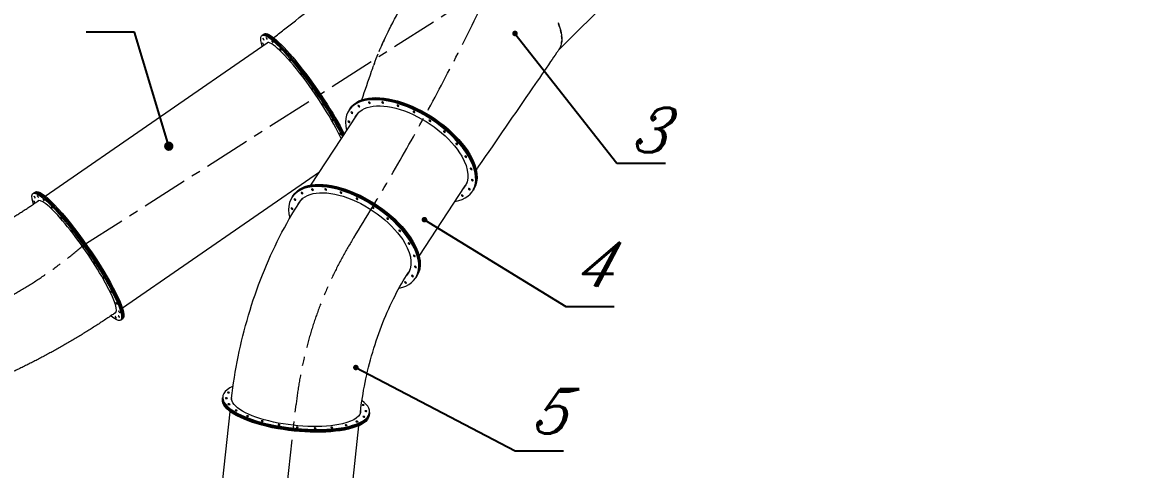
# Model space of a CAD drawing. Header units: inches. Extents: x -350577 to -266477, y -437959 to -377535.
# Drawn here: x -279051 to -271405, y -385254 to -382232 of the extents above; entities that cross this region are included whole.
import ezdxf

# ---------------------------------------------------------------- set-up
doc = ezdxf.new("R2010")
doc.units = ezdxf.units.IN
doc.header["$MEASUREMENT"] = 0
doc.linetypes.add('CENTER', pattern=[2, 1.25, -0.25, 0.25, -0.25])
doc.layers.add('CENTER       (itatec)', color=4, linetype='CENTER', lineweight=9)
doc.layers.add('ORGINAL (itatec)', color=3, linetype='Continuous', lineweight=9)
doc.styles.add('Geniso', font='geniso.shx', dxfattribs={"oblique": 15})
doc.dimstyles.new('scale 1b100', dxfattribs={"dimscale": 100, "dimtxt": 3, "dimasz": 2.5, "dimexe": 1, "dimexo": 1, "dimgap": 1, "dimtad": 1, "dimdec": 0, "dimzin": 0, "dimdsep": 46, "dimtxsty": 'Geniso', "dimcen": 0, "dimclrd": 1, "dimclre": 1, "dimclrt": 7, "dimadec": 0, "dimazin": 0, "dimtfac": 1, "dimtdec": 0, "dimtmove": 0, "dimatfit": 3, "dimfxl": 0.75, "dimtolj": 1, "dimtzin": 0, "dimarcsym": 0})

msp = doc.modelspace()

# ---------------------------------------------------------------- linework, layer by layer
at = {"layer": 'CENTER       (itatec)', "ltscale": 250}
for points in [[(-268687.7, -395986.8), (-268687.7, -395533.5, 0.326311), (-268898, -395245.5), (-274912.4, -392632.9, -0.127259), (-275358.4, -392284.7), (-276896.2, -390410.2), (-277414.4, -389351.4, -0.144403), (-277585.1, -388347.2), (-277201.4, -384816, -0.112522), (-276811.9, -383687.6, 0.028769), (-275878.1, -381973.7), (-274744.3, -380842.6, -0.061126), (-274181.5, -380403.9, -0.201471)], [(-293131.3, -394810.7), (-293131.3, -393930.6, -0.22693), (-292822.1, -393284.3), (-286197.3, -386715.8, -0.121189), (-285574.7, -386386.5), (-279619.5, -384303, 0.093142), (-278642.9, -383740.8), (-275878.1, -381973.7)]]:
    msp.add_lwpolyline(points, format="xyb", dxfattribs=at)
at = {"layer": 'ORGINAL (itatec)', "extrusion": (1.66533e-16, 0.816497, 0.57735)}
for p, q in [((-275426.1, -382416.9), (-274969.2, -381961.1)), ((-277433.2, -382319.6), (-277426.7, -382315.1)), ((-277423.5, -382312.9), (-277417, -382308.4)), ((-278897.9, -383405.4), (-277396.6, -382368.5)), ((-277102.2, -383331.3), (-276791.9, -382857.1)), ((-276841.1, -382820.9), (-276844.8, -382826.6)), ((-276835.4, -382812.2), (-276839.2, -382818)), ((-278375.7, -384161.6), (-277043.4, -383241.4)), ((-276369.2, -383811), (-276058.9, -383336.9)), ((-278980.3, -383388.2), (-278973.8, -383383.7)), ((-278970.5, -383381.4), (-278964, -383376.9)), ((-277225.7, -383408.6), (-277229.5, -383414.3)), ((-277220.1, -383399.9), (-277223.8, -383405.7)), ((-276006, -383367.4), (-276009.8, -383373.1)), ((-276000.4, -383358.8), (-276004.1, -383364.5)), ((-277170.9, -383436.2), (-277170.2, -383435.1)), ((-276437.9, -383915.9), (-276437.2, -383914.8)), ((-276385, -383946.5), (-276388.8, -383952.2)), ((-276390.6, -383955.1), (-276394.4, -383960.8)), ((-278388.6, -384244.7), (-278382.1, -384240.2)), ((-278378.9, -384238), (-278372.4, -384233.5)), ((-277698.7, -384773.4), (-277699.5, -384781)), ((-277697.5, -384762.1), (-277698.3, -384769.7)), ((-277718.1, -385516.4), (-277647.2, -384863.9)), ((-276706.5, -384881.2), (-276707.4, -384888.8)), ((-276705.3, -384869.9), (-276706.1, -384877.5)), ((-276847.2, -385611), (-276776.3, -384958.5))]:
    msp.add_line(p, q, dxfattribs=at)
at = {"layer": 'ORGINAL (itatec)', "extrusion": (7.88776e-17, 3.13925e-16, -1)}
msp.add_ellipse((-275878.1, -381973.7), major_axis=(447.1, -448.1), ratio=0.345066, start_param=-0.662554, end_param=-0.064063, dxfattribs=at)
at = {"layer": 'ORGINAL (itatec)'}
for centre, major_axis, ratio, start_param, end_param in [((-275878.1, -381973.7), (-447.1, 448.1), 0.345066, -2.567109, -2.502816), ((-275878.1, -381973.7), (-447.1, 448.1), 0.345066, -2.680967, -2.61537), ((-275878.1, -381973.7), (447.1, -448.1), 0.345066, 0.347788, 0.416757), ((-277137.4, -382747.9), (-261.7, 378.9), 0.156093, -2.462602, 0.066011), ((-277130.9, -382743.4), (-261.7, 378.9), 0.156093, 0.054993, 0.066887), ((-277127.7, -382741.2), (-261.7, 378.9), 0.156093, 0.082542, 0.082936), ((-275878.1, -381973.7), (447.1, -448.1), 0.345066, 0.063334, 0.084506), ((-275878.1, -381973.7), (447.1, -448.1), 0.345066, 0.123051, 0.193107), ((-275878.1, -381973.7), (447.1, -448.1), 0.345066, 0.233947, 0.304016), ((-276427.3, -383099.9), (-417.5, 273.3), 0.510169, -2.350952, 0.499656), ((-276421.7, -383091.2), (-417.5, 273.3), 0.510169, -2.350952, 0.006757), ((-276773.6, -382791.7), (5.86, -3.83), 0.510169, -1.842372, -1.299221), ((-276702.4, -382768.4), (5.86, -3.83), 0.510169, -1.842372, -1.299221), ((-276612.3, -382767.3), (5.86, -3.83), 0.510169, -1.842372, -1.299221), ((-276509.3, -382788.5), (5.86, -3.83), 0.510169, -1.842372, -1.299221), ((-276820.8, -382835.6), (5.86, -3.83), 0.510169, -1.842372, -1.299221), ((-276423.5, -383094.1), (-367.3, 240.4), 0.510169, 0.015362, 0.067648), ((-276417.9, -383085.5), (-367.3, 240.4), 0.510169, 0.038412, 0.067648), ((-276400.5, -382830.5), (5.86, -3.83), 0.510169, -1.842372, -1.299221), ((-276841, -382897.1), (5.86, -3.83), 0.510169, -1.842372, -1.299221), ((-276293.2, -382890.4), (5.86, -3.83), 0.510169, -1.842372, -1.299221), ((-276194.8, -382964.3), (5.86, -3.83), 0.510169, -1.842372, -1.299221), ((-276112, -383047), (5.86, -3.83), 0.510169, -1.842372, -1.299221), ((-276427.3, -383099.9), (417.5, -273.3), 0.510169, -0.499622, 0.790641), ((-276050.4, -383132.9), (5.86, -3.83), 0.510169, -1.842372, -1.299221), ((-276421.7, -383091.2), (417.5, -273.3), 0.510169, -0.006757, 0.790641), ((-276014.3, -383216.2), (5.86, -3.83), 0.510169, -1.842372, -1.299221), ((-276811.9, -383687.6), (-417.5, 273.3), 0.510169, -2.350952, 0.51413), ((-276806.3, -383678.9), (-417.5, 273.3), 0.510169, -2.350952, 0.006757), ((-276417.9, -383085.5), (367.3, -240.4), 0.510169, -0.067371, -0.038412), ((-276006, -383291.1), (5.86, -3.83), 0.510169, -1.842372, -1.299221), ((-277158.2, -383379.4), (5.86, -3.83), 0.510169, -1.842372, -1.299221), ((-277087.1, -383356.1), (5.86, -3.83), 0.510169, -1.842372, -1.299221), ((-276996.9, -383355), (5.86, -3.83), 0.510169, -1.842372, -1.299221), ((-276893.9, -383376.2), (5.86, -3.83), 0.510169, -1.842372, -1.299221), ((-276073.5, -383396.5), (5.86, -3.83), 0.510169, -1.842372, -1.299221), ((-276423.5, -383094.1), (367.3, -240.4), 0.510169, -0.067371, -0.015362), ((-276026.2, -383352.6), (5.86, -3.83), 0.510169, -1.842372, -1.299221), ((-278684.4, -383816.4), (261.7, -378.9), 0.156093, 0.063853, 3.207301), ((-278677.9, -383811.9), (-261.7, 378.9), 0.156093, 0.054993, 0.066887), ((-278674.7, -383809.7), (-261.7, 378.9), 0.156093, 0.082542, 0.082936), ((-277225.7, -383484.8), (5.86, -3.83), 0.510169, -1.842372, -1.299221), ((-277205.5, -383423.3), (5.86, -3.83), 0.510169, -1.842372, -1.299221), ((-276808.2, -383681.8), (-367.3, 240.4), 0.510169, 0.015362, 0.068549), ((-276802.5, -383673.2), (-367.3, 240.4), 0.510169, 0.038412, 0.067523), ((-276785.1, -383418.2), (5.86, -3.83), 0.510169, -1.842372, -1.299221), ((-276677.8, -383478.1), (5.86, -3.83), 0.510169, -1.842372, -1.299221), ((-276579.4, -383552), (5.86, -3.83), 0.510169, -1.842372, -1.299221), ((-276496.6, -383634.7), (5.86, -3.83), 0.510169, -1.842372, -1.299221), ((-276811.9, -383687.6), (417.5, -273.3), 0.510169, -0.479149, 0.790641), ((-276435.1, -383720.6), (5.86, -3.83), 0.510169, -1.842372, -1.299221), ((-276806.3, -383678.9), (417.5, -273.3), 0.510169, -0.006757, 0.790641), ((-276398.9, -383803.9), (5.86, -3.83), 0.510169, -1.842372, -1.299221), ((-276808.2, -383681.8), (367.3, -240.4), 0.510169, -0.065957, -0.015362), ((-276802.5, -383673.2), (367.3, -240.4), 0.510169, -0.067488, -0.038412), ((-276410.9, -383940.3), (5.86, -3.83), 0.510169, -1.842372, -1.299221), ((-276390.7, -383878.8), (5.86, -3.83), 0.510169, -1.842372, -1.299221), ((-276458.2, -383984.2), (5.86, -3.83), 0.510169, -1.842372, -1.299221), ((-278684.4, -383816.4), (261.7, -378.9), 0.156093, -0.066257, 0.063853), ((-278677.9, -383811.9), (261.7, -378.9), 0.156093, -0.066004, -0.054993), ((-277201.4, -384816), (-496.1, 53.9), 0.32131, -0.504336, 2.405885), ((-277202.6, -384827.3), (-496.1, 53.9), 0.32131, -0.011813, 2.405885), ((-277202.2, -384823.6), (-436.4, 47.4), 0.32131, -0.067703, -0.026857), ((-277203.4, -384834.9), (-436.4, 47.4), 0.32131, -0.07496, -0.067185), ((-277203, -384831.1), (-435.4, 47.3), 0.32131, -0.040384, -0.032606), ((-277201.4, -384816), (496.1, -53.9), 0.32131, -0.735707, 0.493174), ((-277202.2, -384823.6), (436.4, -47.4), 0.32131, 0.026857, 0.067238), ((-277202.6, -384827.3), (496.1, -53.9), 0.32131, -0.735707, 0.011813), ((-277203, -384831.1), (435.4, -47.3), 0.32131, 0.032606, 0.040384), ((-277203.4, -384834.9), (436.4, -47.4), 0.32131, 0.067185, 0.07496)]:
    msp.add_ellipse(centre, major_axis=major_axis, ratio=ratio, start_param=start_param, end_param=end_param, dxfattribs=at)
at = {"layer": 'ORGINAL (itatec)', "extrusion": (7.27513e-16, 7.04883e-16, -1)}
msp.add_ellipse((-277137.4, -382747.9), major_axis=(-295.8, 428.3), ratio=0.156093, start_param=-0.489008, end_param=2.314521, dxfattribs=at)
at = {"layer": 'ORGINAL (itatec)', "extrusion": (4.07786e-16, 4.8405e-16, -1)}
for centre in [(-277422.5, -382343.8), (-277401, -382339.5), (-277424.6, -382375.7), (-277306.8, -382412.8), (-277091.9, -382678), (-277019.6, -382785), (-276955.4, -382889.4), (-278969.5, -383412.4), (-278948, -383408), (-278971.6, -383444.2), (-278853.8, -383481.3), (-278638.9, -383746.6), (-278566.7, -383853.5), (-278502.5, -383957.9), (-278420.9, -384224.8), (-278397.3, -384188.6)]:
    msp.add_ellipse(centre, major_axis=(-3.98, 5.76), ratio=0.156093, start_param=-3.205445, end_param=3.07774, dxfattribs=at)
at = {"layer": 'ORGINAL (itatec)', "extrusion": (-1.54446e-16, 2.82553e-17, -1)}
msp.add_ellipse((-277130.9, -382743.4), major_axis=(-295.8, 428.3), ratio=0.156093, start_param=0, end_param=2.305637, dxfattribs=at)
at = {"layer": 'ORGINAL (itatec)', "extrusion": (-3.48399e-17, 2.45797e-16, -1)}
for centre, end_param in [((-277127.7, -382741.2), 2.301225), ((-278674.7, -383809.7), 3.07774)]:
    msp.add_ellipse(centre, major_axis=(-295.8, 428.3), ratio=0.156093, start_param=-0.024317, end_param=end_param, dxfattribs=at)
at = {"layer": 'ORGINAL (itatec)', "extrusion": (1.00156e-15, 8.94169e-16, -1)}
for centre, end_param in [((-277121.2, -382736.7), 2.292461), ((-278677.9, -383811.9), 3.07774)]:
    msp.add_ellipse(centre, major_axis=(-295.8, 428.3), ratio=0.156093, start_param=0, end_param=end_param, dxfattribs=at)
at = {"layer": 'ORGINAL (itatec)', "extrusion": (1.18057e-15, 1.02463e-15, -1)}
msp.add_ellipse((-277134.2, -382745.7), major_axis=(-262.5, 377.1), ratio=0.154477, start_param=0.000558, end_param=0.052889, dxfattribs=at)
at = {"layer": 'ORGINAL (itatec)', "extrusion": (-2.63217e-16, 8.80583e-17, -1)}
for centre in [(-277361.5, -382363), (-277240.5, -382485.4), (-278908.6, -383431.6), (-278787.5, -383553.9), (-278414.8, -384131.4)]:
    msp.add_ellipse(centre, major_axis=(-3.98, 5.76), ratio=0.156093, start_param=-3.205445, end_param=3.07774, dxfattribs=at)
at = {"layer": 'ORGINAL (itatec)', "extrusion": (4.99136e-16, 5.47145e-16, -1)}
msp.add_ellipse((-277230.8, -382478.6), major_axis=(-3.98, 5.76), ratio=0.156093, start_param=-0.002131, end_param=2.023123, dxfattribs=at)
at = {"layer": 'ORGINAL (itatec)', "extrusion": (-6.63876e-17, 2.91472e-16, -1)}
for centre in [(-277167.2, -382575.8), (-276903.6, -382984.2), (-278714.2, -383644.4), (-278450.7, -384052.7), (-278399.4, -384220.5)]:
    msp.add_ellipse(centre, major_axis=(-3.98, 5.76), ratio=0.156093, start_param=-3.205445, end_param=3.07774, dxfattribs=at)
at = {"layer": 'ORGINAL (itatec)', "extrusion": (6.95965e-16, 7.50559e-16, -1)}
for centre in [(-277157.5, -382569.1), (-278704.5, -383637.6)]:
    msp.add_ellipse(centre, major_axis=(-3.98, 5.76), ratio=0.156093, start_param=-0.179789, end_param=2.701251, dxfattribs=at)
at = {"layer": 'ORGINAL (itatec)', "extrusion": (4.21913e-16, 5.61273e-16, -1)}
for centre, major_axis, start_param, end_param in [((-277082.1, -382671.3), (-3.98, 5.76), -0.104976, 3.07774), ((-277009.9, -382778.2), (3.98, -5.76), -0.063853, 0.172404), ((-278629.2, -383739.8), (-3.98, 5.76), -0.104976, 3.07774)]:
    msp.add_ellipse(centre, major_axis=major_axis, ratio=0.156093, start_param=start_param, end_param=end_param, dxfattribs=at)
at = {"layer": 'ORGINAL (itatec)', "extrusion": (1.79409e-16, 3.26312e-16, -1)}
for centre, end_param in [((-277082.1, -382671.3), -0.016526), ((-278629.2, -383739.8), -0.016526), ((-278492.7, -383951.2), 0.125536)]:
    msp.add_ellipse(centre, major_axis=(3.98, -5.76), ratio=0.156093, start_param=-0.063853, end_param=end_param, dxfattribs=at)
at = {"layer": 'ORGINAL (itatec)', "extrusion": (1.64647e-16, 5.55674e-16, -1)}
for centre, major_axis, start_param, end_param in [((-276423.5, -383094.1), (-417.5, 273.3), 0, 2.350952), ((-276808.2, -383681.8), (-417.5, 273.3), 0, 2.350952), ((-276806.3, -383678.9), (-367.3, 240.4), -0.068023, -0.023043)]:
    msp.add_ellipse(centre, major_axis=major_axis, ratio=0.510169, start_param=start_param, end_param=end_param, dxfattribs=at)
at = {"layer": 'ORGINAL (itatec)', "extrusion": (1.19898e-16, 3.85932e-16, -1)}
for centre, major_axis, start_param in [((-276417.9, -383085.5), (-417.5, 273.3), 0), ((-276811.9, -383687.6), (-367.3, 240.4), -0.070162)]:
    msp.add_ellipse(centre, major_axis=major_axis, ratio=0.510169, start_param=start_param, end_param=2.350952, dxfattribs=at)
at = {"layer": 'ORGINAL (itatec)', "extrusion": (8.01443e-16, 8.90877e-16, -1)}
for centre in [(-277009.9, -382778.2), (-278556.9, -383846.8)]:
    msp.add_ellipse(centre, major_axis=(-3.98, 5.76), ratio=0.156093, start_param=0.204357, end_param=3.07774, dxfattribs=at)
at = {"layer": 'ORGINAL (itatec)', "extrusion": (1.95046e-16, 6.02122e-16, -1)}
for centre, major_axis, start_param, end_param in [((-276427.3, -383099.9), (-367.3, 240.4), -0.067648, 2.350952), ((-276804.4, -383676.1), (366.5, -239.9), -0.006323, 0.023096)]:
    msp.add_ellipse(centre, major_axis=major_axis, ratio=0.510169, start_param=start_param, end_param=end_param, dxfattribs=at)
at = {"layer": 'ORGINAL (itatec)', "extrusion": (3.80837e-16, 4.80526e-16, -1)}
for centre in [(-276777.3, -382797.5), (-277162, -383385.2)]:
    msp.add_ellipse(centre, major_axis=(-5.86, 3.83), ratio=0.510169, start_param=-3.932233505544199, end_param=2.350951801635388, dxfattribs=at)
at = {"layer": 'ORGINAL (itatec)', "extrusion": (7.34501e-17, 4.16331e-16, -1)}
for centre, major_axis, start_param, end_param in [((-276706.2, -382774.2), (-5.86, 3.83), -3.932233505544232, 2.350951801635354), ((-276297, -382896.2), (-5.86, 3.83), -3.932233505544329, 2.350951801635257), ((-276054.2, -383138.6), (-5.86, 3.83), -3.932233505544312, 2.350951801635274), ((-276421.7, -383091.2), (367.3, -240.4), 0.023043, 0.067371), ((-277090.8, -383361.9), (-5.86, 3.83), -3.932233505544346, 2.35095180163524), ((-276681.6, -383483.9), (-5.86, 3.83), -3.932233505544346, 2.35095180163524), ((-276438.8, -383726.3), (-5.86, 3.83), -3.932233505544346, 2.35095180163524)]:
    msp.add_ellipse(centre, major_axis=major_axis, ratio=0.510169, start_param=start_param, end_param=end_param, dxfattribs=at)
at = {"layer": 'ORGINAL (itatec)', "extrusion": (1.82394e-16, 2.78686e-16, -1)}
for centre, start_param, end_param in [((-276616.1, -382773.1), -3.932233505544329, 2.350951801635257), ((-276513.1, -382794.2), -3.932233505544233, 2.350951801635353), ((-276824.6, -382841.4), -3.932233505544312, 2.350951801635274), ((-276404.2, -382836.2), -3.932233505544199, 2.350951801635387), ((-276844.8, -382902.9), -3.932233505544295, 2.350951801635291), ((-276198.6, -382970), -3.932233505544312, 2.350951801635274), ((-276115.8, -383052.7), -3.932233505544182, 2.350951801635404), ((-276018.1, -383221.9), -3.932233505544329, 2.350951801635257), ((-276009.8, -383296.9), -3.932233505544329, 2.350951801635257), ((-277000.7, -383360.8), -3.932233505544216, 2.35095180163537), ((-276897.7, -383381.9), -3.932233505544346, 2.35095180163524), ((-276077.3, -383402.3), -3.932233505544295, 2.350951801635291), ((-276030, -383358.4), -3.932233505544329, 2.350951801635257), ((-277229.4, -383490.6), -3.932233505544346, 2.35095180163524), ((-277209.2, -383429.1), -3.932233505544346, 2.35095180163524), ((-276788.9, -383423.9), -3.932233505544216, 2.35095180163537), ((-276583.2, -383557.7), -3.932233505544346, 2.35095180163524), ((-276500.4, -383640.4), -3.932233505544312, 2.350951801635274), ((-276402.7, -383809.6), -3.932233505544346, 2.35095180163524), ((-276414.6, -383946.1), -3.932233505544346, 2.35095180163524), ((-276394.4, -383884.6), -3.932233505544329, 2.350951801635257), ((-276461.9, -383990), -3.932233505544346, 2.35095180163524)]:
    msp.add_ellipse(centre, major_axis=(-5.86, 3.83), ratio=0.510169, start_param=start_param, end_param=end_param, dxfattribs=at)
at = {"layer": 'ORGINAL (itatec)', "extrusion": (5.30684e-16, 5.0147e-16, -1)}
for centre in [(-276945.7, -382882.7), (-278492.7, -383951.2)]:
    msp.add_ellipse(centre, major_axis=(3.98, -5.76), ratio=0.156093, start_param=-2.390979, end_param=-0.063853, dxfattribs=at)
at = {"layer": 'ORGINAL (itatec)', "extrusion": (1.35946e-16, 3.09085e-16, -1)}
for centre, major_axis, start_param, end_param in [((-276421.7, -383091.2), (-367.3, 240.4), -0.067648, -0.023043), ((-276810.1, -383684.7), (-366.5, 239.9), 0, 0.141232), ((-276802.5, -383673.2), (417.5, -273.3), -0.790641, 0)]:
    msp.add_ellipse(centre, major_axis=major_axis, ratio=0.510169, start_param=start_param, end_param=end_param, dxfattribs=at)
at = {"layer": 'ORGINAL (itatec)', "extrusion": (1.66345e-16, 3.55533e-16, -1)}
msp.add_ellipse((-276425.4, -383097), major_axis=(-366.5, 239.9), ratio=0.510169, start_param=0, end_param=0.141756, dxfattribs=at)
at = {"layer": 'ORGINAL (itatec)', "extrusion": (-6.41947e-17, 3.07387e-16, -1)}
msp.add_ellipse((-276419.8, -383088.4), major_axis=(-366.5, 239.9), ratio=0.510169, start_param=-0.023295, end_param=0.006323, dxfattribs=at)
at = {"layer": 'ORGINAL (itatec)', "extrusion": (2.5334e-16, 5.12305e-16, -1)}
msp.add_ellipse((-276945.7, -382882.7), major_axis=(3.98, -5.76), ratio=0.156093, start_param=-0.063853, end_param=0.125536, dxfattribs=at)
at = {"layer": 'ORGINAL (itatec)', "extrusion": (5.44811e-16, 5.78693e-16, -1)}
msp.add_ellipse((-276893.9, -382977.5), major_axis=(3.98, -5.76), ratio=0.156093, start_param=-1.498795, end_param=-0.264676, dxfattribs=at)
at = {"layer": 'ORGINAL (itatec)', "extrusion": (1.21596e-16, 1.85791e-16, -1)}
for centre, end_param in [((-276427.3, -383099.9), 0.067371), ((-276811.9, -383687.6), 0.063672)]:
    msp.add_ellipse(centre, major_axis=(367.3, -240.4), ratio=0.510169, start_param=-0.790641, end_param=end_param, dxfattribs=at)
at = {"layer": 'ORGINAL (itatec)', "extrusion": (1.05547e-16, 2.62637e-16, -1)}
for centre in [(-276423.5, -383094.1), (-276808.2, -383681.8)]:
    msp.add_ellipse(centre, major_axis=(417.5, -273.3), ratio=0.510169, start_param=-0.790641, end_param=0, dxfattribs=at)
at = {"layer": 'ORGINAL (itatec)', "extrusion": (5.90997e-17, 2.93036e-16, -1)}
msp.add_ellipse((-276417.9, -383085.5), major_axis=(417.5, -273.3), ratio=0.510169, start_param=-0.790641, end_param=0, dxfattribs=at)
at = {"layer": 'ORGINAL (itatec)', "extrusion": (1.50297e-16, 4.3238e-16, -1)}
msp.add_ellipse((-276802.5, -383673.2), major_axis=(-417.5, 273.3), ratio=0.510169, start_param=0, end_param=2.350952, dxfattribs=at)
at = {"layer": 'ORGINAL (itatec)', "extrusion": (8.94987e-17, 3.39484e-16, -1)}
msp.add_ellipse((-276425.4, -383097), major_axis=(366.5, -239.9), ratio=0.510169, start_param=-0.140537, end_param=0, dxfattribs=at)
at = {"layer": 'ORGINAL (itatec)', "extrusion": (-3.20973e-17, 1.53693e-16, -1)}
msp.add_ellipse((-276419.8, -383088.4), major_axis=(366.5, -239.9), ratio=0.510169, start_param=-0.006323, end_param=0.022889, dxfattribs=at)
at = {"layer": 'ORGINAL (itatec)', "extrusion": (-2.14249e-16, -8.05153e-17, -1)}
msp.add_ellipse((-278684.4, -383816.4), major_axis=(-295.8, 428.3), ratio=0.156093, start_param=-0.488098, end_param=3.07774, dxfattribs=at)
at = {"layer": 'ORGINAL (itatec)', "extrusion": (2.7076e-16, 3.89407e-16, -1)}
msp.add_ellipse((-278668.2, -383805.2), major_axis=(-295.8, 428.3), ratio=0.156093, start_param=0, end_param=3.07774, dxfattribs=at)
at = {"layer": 'ORGINAL (itatec)', "extrusion": (9.83368e-18, 2.77381e-16, -1)}
msp.add_ellipse((-278681.2, -383814.2), major_axis=(-262.5, 377.1), ratio=0.154477, start_param=0.000621, end_param=0.052889, dxfattribs=at)
at = {"layer": 'ORGINAL (itatec)', "extrusion": (1.2652e-17, 3.23435e-16, -1)}
for centre, major_axis, start_param, end_param in [((-276804.4, -383676.1), (-366.5, 239.9), -0.023096, 0.006323), ((-276810.1, -383684.7), (366.5, -239.9), -0.141233, 0)]:
    msp.add_ellipse(centre, major_axis=major_axis, ratio=0.510169, start_param=start_param, end_param=end_param, dxfattribs=at)
at = {"layer": 'ORGINAL (itatec)', "extrusion": (1.33734e-16, 2.94764e-16, -1)}
msp.add_ellipse((-278777.8, -383547.1), major_axis=(-3.98, 5.76), ratio=0.156093, start_param=-0.002131, end_param=2.023123, dxfattribs=at)
at = {"layer": 'ORGINAL (itatec)', "extrusion": (1.02982e-15, 1.04862e-15, -1)}
msp.add_ellipse((-278556.9, -383846.8), major_axis=(3.98, -5.76), ratio=0.156093, start_param=-0.063853, end_param=0.172404, dxfattribs=at)
at = {"layer": 'ORGINAL (itatec)', "extrusion": (1.37645e-16, 1.08944e-16, -1)}
msp.add_ellipse((-276806.3, -383678.9), major_axis=(367.3, -240.4), ratio=0.510169, start_param=0.023043, end_param=0.066727, dxfattribs=at)
at = {"layer": 'ORGINAL (itatec)', "extrusion": (9.55889e-16, 8.62622e-16, -1)}
msp.add_ellipse((-278440.9, -384046), major_axis=(3.98, -5.76), ratio=0.156093, start_param=-1.498795, end_param=-0.264676, dxfattribs=at)
at = {"layer": 'ORGINAL (itatec)', "extrusion": (2.8818e-16, 2.66509e-16, -1)}
msp.add_ellipse((-278684.4, -383816.4), major_axis=(295.8, -428.3), ratio=0.156093, start_param=-0.063853, end_param=0.48975, dxfattribs=at)
at = {"layer": 'ORGINAL (itatec)', "extrusion": (1.05478e-16, 1.40318e-16, -1)}
for centre in [(-278677.9, -383811.9), (-278668.2, -383805.2)]:
    msp.add_ellipse(centre, major_axis=(295.8, -428.3), ratio=0.156093, start_param=-0.063853, end_param=0, dxfattribs=at)
at = {"layer": 'ORGINAL (itatec)', "extrusion": (5.13264e-16, 6.24368e-16, -1)}
msp.add_ellipse((-278674.7, -383809.7), major_axis=(295.8, -428.3), ratio=0.156093, start_param=-0.063853, end_param=0.024317, dxfattribs=at)
at = {"layer": 'ORGINAL (itatec)', "extrusion": (-3.28835e-18, -2.22994e-16, -1)}
msp.add_ellipse((-277203.4, -384834.9), major_axis=(-496.1, 53.9), ratio=0.32131, start_param=-2.405885, end_param=0, dxfattribs=at)
at = {"layer": 'ORGINAL (itatec)', "extrusion": (-1.17852e-16, -3.78061e-16, -1)}
msp.add_ellipse((-277202.2, -384823.6), major_axis=(-496.1, 53.9), ratio=0.32131, start_param=-2.405885, end_param=0, dxfattribs=at)
at = {"layer": 'ORGINAL (itatec)', "extrusion": (-1.34356e-16, -2.08754e-16, -1)}
for centre in [(-277672.9, -384772.4), (-277658.6, -384734.1), (-276747.8, -384818.4), (-276729.9, -384859.7), (-277529.8, -384893.9), (-277431.1, -384927.4), (-276789.6, -384930.7), (-276744.2, -384898), (-277316.7, -384953.3), (-277072.6, -384975.9), (-276959.6, -384971)]:
    msp.add_ellipse(centre, major_axis=(6.96, -0.76), ratio=0.32131, start_param=-5.547478, end_param=0.735707, dxfattribs=at)
at = {"layer": 'ORGINAL (itatec)', "extrusion": (-9.47712e-17, -1.01379e-16, -1)}
msp.add_ellipse((-277201.4, -384816), major_axis=(-436.4, 47.4), ratio=0.32131, start_param=-2.405885, end_param=0.068556, dxfattribs=at)
at = {"layer": 'ORGINAL (itatec)', "extrusion": (-1.26555e-16, -2.65439e-16, -1)}
msp.add_ellipse((-277202.6, -384827.3), major_axis=(-436.4, 47.4), ratio=0.32131, start_param=0.040292, end_param=0.067532, dxfattribs=at)
at = {"layer": 'ORGINAL (itatec)', "extrusion": (7.76863e-17, -1.20116e-16, -1)}
msp.add_ellipse((-277201.8, -384819.8), major_axis=(-435.4, 47.3), ratio=0.32131, start_param=-0.071526, end_param=0, dxfattribs=at)
at = {"layer": 'ORGINAL (itatec)', "extrusion": (-1.61047e-16, -2.61692e-16, -1)}
msp.add_ellipse((-277655, -384813.7), major_axis=(6.96, -0.76), ratio=0.32131, start_param=-5.547478, end_param=0.735707, dxfattribs=at)
at = {"layer": 'ORGINAL (itatec)', "extrusion": (-6.50514e-17, -6.62986e-16, -1)}
for centre in [(-277606.2, -384855.2), (-277194.4, -384969.8), (-276863.1, -384955.6)]:
    msp.add_ellipse(centre, major_axis=(6.96, -0.76), ratio=0.32131, start_param=-5.547478, end_param=0.735707, dxfattribs=at)
at = {"layer": 'ORGINAL (itatec)', "extrusion": (-1.27458e-16, -2.09503e-16, -1)}
msp.add_ellipse((-277201.4, -384816), major_axis=(436.4, -47.4), ratio=0.32131, start_param=-0.066061, end_param=0.735707, dxfattribs=at)
at = {"layer": 'ORGINAL (itatec)', "extrusion": (-3.08815e-17, -2.19996e-16, -1)}
msp.add_ellipse((-277202.6, -384827.3), major_axis=(436.4, -47.4), ratio=0.32131, start_param=-0.067478, end_param=-0.040292, dxfattribs=at)
at = {"layer": 'ORGINAL (itatec)', "extrusion": (-9.71571e-17, -3.80309e-16, -1)}
msp.add_ellipse((-277203.4, -384834.9), major_axis=(496.1, -53.9), ratio=0.32131, start_param=0, end_param=0.735707, dxfattribs=at)
at = {"layer": 'ORGINAL (itatec)', "extrusion": (4.19083e-18, 1.67058e-16, -1)}
msp.add_ellipse((-277202.2, -384823.6), major_axis=(496.1, -53.9), ratio=0.32131, start_param=0, end_param=0.735707, dxfattribs=at)
at = {"layer": 'ORGINAL (itatec)', "extrusion": (-5.0674e-17, -2.73684e-16, -1)}
msp.add_ellipse((-277201.8, -384819.8), major_axis=(435.4, -47.3), ratio=0.32131, start_param=0, end_param=0.071526, dxfattribs=at)
at = {"layer": 'ORGINAL (itatec)'}
for points, knots in [([(-277353.1, -382335.1), (-277330.6, -382317.4), (-277308.1, -382299.7), (-277215.2, -382226.4), (-277144.8, -382170.9), (-276863, -381948.8), (-276651.6, -381782.2), (-276399.7, -381583.7), (-276359.1, -381551.7), (-276318.5, -381519.7)], [43.848276, 43.848276, 43.848276, 43.848276, 130, 130, 400, 400, 1210.000001, 1210.000001, 1365.465632, 1365.465632, 1365.465632, 1365.465632]), ([(-276623.8, -382387.5), (-276608.3, -382352.7), (-276591.2, -382316.7), (-276572.4, -382279.7), (-276556.9, -382249.1), (-276540.3, -382217.8), (-276522.7, -382185.9), (-276520.5, -382181.9), (-276518.3, -382177.9), (-276516.1, -382173.9)], [107.465203, 107.465203, 107.465203, 107.465203, 112.89526, 112.89526, 112.89526, 117.384732, 117.384732, 117.384732, 117.94468, 117.94468, 117.94468, 117.94468]), ([(-276598.7, -382333), (-276603.5, -382343), (-276608.2, -382353), (-276612.8, -382363.1), (-276618, -382374.5), (-276623.2, -382385.9), (-276628.2, -382397.3), (-276629.8, -382401), (-276631.4, -382404.7), (-276633, -382408.5), (-276634.3, -382411.3), (-276635.5, -382414.2), (-276636.7, -382417.1), (-276638.6, -382421.6), (-276640.5, -382426.1), (-276642.4, -382430.6)], [64.16033, 64.16033, 64.16033, 64.16033, 66.365908, 66.365908, 66.365908, 68.874717, 68.874717, 68.874717, 69.694701, 69.694701, 69.694701, 70.32395, 70.32395, 70.32395, 71.308026, 71.308026, 71.308026, 71.308026]), ([(-275422, -382411.1), (-275423.6, -382413.2), (-275425.1, -382415.4), (-275431.1, -382424.2), (-275435.6, -382430.7), (-275453.6, -382456.9), (-275467.2, -382476.6), (-275521.3, -382555.3), (-275561.9, -382614.3), (-275724.3, -382850.3), (-275846.1, -383027.3), (-275973.2, -383211.9), (-275978.4, -383219.5), (-275983.7, -383227.2)], [0, 0, 0, 0, 10, 10, 40, 40, 130, 130, 400, 400, 1210.000002, 1210.000002, 1244.963426, 1244.963426, 1244.963426, 1244.963426]), ([(-276674, -382512.9), (-276673.5, -382511.2), (-276672.9, -382509.5), (-276672.3, -382507.8), (-276664.8, -382486.7), (-276656.4, -382464.9), (-276647.4, -382442.6)], [100.632938, 100.632938, 100.632938, 100.632938, 100.923333, 100.923333, 100.923333, 104.541569, 104.541569, 104.541569, 104.541569]), ([(-276757.3, -382753.9), (-276735.1, -382689.7), (-276712.9, -382625.5), (-276685.9, -382547.3), (-276681.1, -382533.2), (-276676.2, -382519.1)], [153.944951, 153.944951, 153.944951, 153.944951, 400.000006, 400.000006, 454.017457, 454.017457, 454.017457, 454.017457]), ([(-279771.3, -383869.2), (-279769, -383868.4), (-279766.6, -383867.6), (-279757.7, -383864.6), (-279751.2, -383862.3), (-279737.9, -383857.6), (-279731.1, -383855.2), (-279717.5, -383850.2), (-279710.6, -383847.6), (-279696.7, -383842.4), (-279689.6, -383839.7), (-279675.3, -383834.2), (-279668.1, -383831.3), (-279653.6, -383825.5), (-279646.2, -383822.6), (-279631.4, -383816.5), (-279623.9, -383813.4), (-279608.8, -383807.1), (-279601.2, -383803.9), (-279585.9, -383797.3), (-279578.2, -383793.9), (-279562.6, -383787.1), (-279554.8, -383783.6), (-279539, -383776.5), (-279531.1, -383772.9), (-279515.1, -383765.6), (-279507.1, -383761.8), (-279491, -383754.3), (-279482.9, -383750.4), (-279466.6, -383742.6), (-279458.4, -383738.6), (-279442, -383730.6), (-279433.7, -383726.5), (-279417.1, -383718.2), (-279408.8, -383714), (-279392.1, -383705.5), (-279383.8, -383701.3), (-279367, -383692.6), (-279358.6, -383688.2), (-279341.7, -383679.2), (-279333.3, -383674.7), (-279316.4, -383665.6), (-279307.9, -383661), (-279290.9, -383651.8), (-279282.4, -383647.1), (-279265.4, -383637.6), (-279256.9, -383632.8), (-279239.9, -383623.2), (-279231.4, -383618.3), (-279214.4, -383608.5), (-279205.9, -383603.5), (-279188.9, -383593.6), (-279180.4, -383588.6), (-279163.4, -383578.4), (-279154.9, -383573.3), (-279138, -383563.1), (-279129.5, -383557.9), (-279112.6, -383547.5), (-279104.2, -383542.3), (-279087.4, -383531.8), (-279079, -383526.5), (-279062.3, -383515.9), (-279054, -383510.5), (-279037.4, -383499.8), (-279029.1, -383494.4), (-279012.6, -383483.6), (-279004.4, -383478.1), (-278988, -383467.2), (-278979.9, -383461.7), (-278963.6, -383450.7), (-278955.6, -383445.2), (-278946.2, -383438.8), (-278945, -383437.9), (-278943.7, -383437)], [0, 0, 0, 0, 10.000139, 10.000139, 37.576312, 37.576312, 65.275837, 65.275837, 93.150231, 93.150231, 121.188938, 121.188938, 149.381977, 149.381977, 177.719739, 177.719739, 206.192992, 206.192992, 234.792882, 234.792882, 263.510926, 263.510926, 292.339005, 292.339005, 321.269348, 321.269348, 350.294524, 350.294524, 379.407419, 379.407419, 408.601224, 408.601224, 437.869414, 437.869414, 467.205729, 467.205729, 496.604154, 496.604154, 526.058904, 526.058904, 555.564398, 555.564398, 585.115245, 585.115245, 614.706223, 614.706223, 644.332259, 644.332259, 673.988411, 673.988411, 703.669852, 703.669852, 733.371847, 733.371847, 763.089739, 763.089739, 792.818932, 792.818932, 822.554868, 822.554868, 852.293016, 852.293016, 882.028849, 882.028849, 911.757831, 911.757831, 941.475396, 941.475396, 971.176932, 971.176932, 1000.857764, 1000.857764, 1005.635745, 1005.635745, 1005.635745, 1005.635745]), ([(-277637.2, -384772.5), (-277627.1, -384679.5), (-277612.4, -384585.5), (-277574.1, -384397.8), (-277550.7, -384304), (-277495.8, -384118.9), (-277464.3, -384027.7), (-277394.1, -383850.3), (-277355.3, -383764), (-277271, -383598.7), (-277225.4, -383519.5), (-277176.5, -383444.8)], [5.0109805, 5.0109805, 5.0109805, 5.0109805, 5.2058391, 5.2058391, 5.4006978, 5.4006978, 5.5955565, 5.5955565, 5.7904151, 5.7904151, 5.9852738, 5.9852738, 5.9852738, 5.9852738]), ([(-276766.4, -384867.1), (-276759.3, -384802.3), (-276748.8, -384734.8), (-276720.9, -384598), (-276703.7, -384528.9), (-276663.2, -384392.6), (-276640.1, -384325.6), (-276589.3, -384197.3), (-276561.6, -384136), (-276503.8, -384022.6), (-276473.6, -383970.5), (-276443.6, -383924.6)], [5.0109805, 5.0109805, 5.0109805, 5.0109805, 5.2058391, 5.2058391, 5.4006978, 5.4006978, 5.5955565, 5.5955565, 5.7904151, 5.7904151, 5.9852738, 5.9852738, 5.9852738, 5.9852738]), ([(-278419.4, -384191.8), (-278421.9, -384193.5), (-278424.4, -384195.3), (-278435, -384202.6), (-278443.2, -384208.2), (-278461.3, -384220.5), (-278471.3, -384227.2), (-278491.2, -384240.5), (-278501.2, -384247.1), (-278521.2, -384260.3), (-278531.3, -384266.9), (-278551.4, -384280), (-278561.6, -384286.5), (-278581.8, -384299.4), (-278592, -384305.8), (-278612.3, -384318.6), (-278622.5, -384324.9), (-278643, -384337.6), (-278653.2, -384343.9), (-278673.8, -384356.3), (-278684.1, -384362.6), (-278704.7, -384374.9), (-278715, -384381), (-278735.7, -384393.2), (-278746, -384399.2), (-278766.8, -384411.2), (-278777.1, -384417.2), (-278797.9, -384429), (-278808.3, -384434.9), (-278829.2, -384446.5), (-278839.6, -384452.3), (-278860.5, -384463.8), (-278870.9, -384469.5), (-278891.8, -384480.8), (-278902.3, -384486.4), (-278923.2, -384497.5), (-278933.7, -384503), (-278954.6, -384513.9), (-278965.1, -384519.3), (-278986.1, -384530.1), (-278996.6, -384535.4), (-279017.5, -384545.9), (-279028, -384551.1), (-279049, -384561.4), (-279059.5, -384566.5), (-279080.4, -384576.6), (-279090.9, -384581.6), (-279111.9, -384591.5), (-279122.3, -384596.4), (-279143.3, -384606.1), (-279153.7, -384610.9), (-279174.7, -384620.3), (-279185.1, -384625), (-279206, -384634.2), (-279216.5, -384638.8), (-279237.3, -384647.7), (-279247.8, -384652.2), (-279268.6, -384660.9), (-279279, -384665.3), (-279299.8, -384673.8), (-279310.2, -384678), (-279331, -384686.3), (-279341.4, -384690.3), (-279362.1, -384698.4), (-279372.5, -384702.3), (-279393.2, -384710.1), (-279403.5, -384713.9), (-279424.2, -384721.4), (-279434.5, -384725.1), (-279454.5, -384732.1), (-279464.1, -384735.5), (-279473.7, -384738.7)], [0.842106, 0.842106, 0.842106, 0.842106, 10.000047, 10.000047, 40.001312, 40.001312, 76.14955, 76.14955, 112.272286, 112.272286, 148.372412, 148.372412, 184.454863, 184.454863, 220.524473, 220.524473, 256.586002, 256.586002, 292.644163, 292.644163, 328.703647, 328.703647, 364.769154, 364.769154, 400.845412, 400.845412, 436.937209, 436.937209, 473.049418, 473.049418, 509.187024, 509.187024, 545.355157, 545.355157, 581.559115, 581.559115, 617.804407, 617.804407, 654.096778, 654.096778, 690.442252, 690.442252, 726.84717, 726.84717, 763.318237, 763.318237, 799.862564, 799.862564, 836.487727, 836.487727, 873.201819, 873.201819, 910.013517, 910.013517, 946.932148, 946.932148, 983.967765, 983.967765, 1021.13123, 1021.13123, 1058.434301, 1058.434301, 1095.889728, 1095.889728, 1133.511351, 1133.511351, 1171.314201, 1171.314201, 1209.314599, 1209.314599, 1244.953162, 1244.953162, 1244.953162, 1244.953162])]:
    msp.add_open_spline(points, degree=3, knots=knots, dxfattribs=at)
for points in [[(-276671.6, -382506.1), (-276673.2, -382510.4), (-276674.7, -382514.7), (-276676.2, -382519.1)], [(-276052.7, -383327.5), (-276053.4, -383328.5), (-276054.1, -383329.4), (-276054.8, -383330.4)]]:
    msp.add_open_spline(points, degree=3, dxfattribs=at)

# ---------------------------------------------------------------- texts
at = {"layer": 'ORGINAL (itatec)', "color": 7, "insert": (-274801.5, -382958.2), "char_height": 300, "width": 282.161, "attachment_point": 5, "style": 'Geniso'}
msp.add_mtext('{\\Fitalic|c0;3}', dxfattribs=at)
at = {"layer": 'ORGINAL (itatec)', "color": 7, "char_height": 300, "attachment_point": 5, "style": 'Geniso'}
for s, insert in [('{\\Fitalic|c0;4}', (-275174.7, -383868.1)), ('{\\Fitalic|c0;5}', (-275476.3, -384861.9))]:
    msp.add_mtext(s, dxfattribs=dict(at, insert=insert))

# ---------------------------------------------------------------- leaders
at = {"layer": 'ORGINAL (itatec)'}
for points, override in [([(-278062.4, -383068.3), (-278293.1, -382296.5), (-278621.7, -382296.5)], {"dimldrblk": 'DotSmall'}), ([(-275721.7, -382305.5), (-275033.4, -383183.6), (-274704.8, -383183.6)], {"dimasz": 1.5, "dimldrblk": 'DotSmall'}), ([(-276333.7, -383565.1), (-275378.8, -384152.7), (-275050.2, -384152.7)], {"dimasz": 1.5, "dimldrblk": 'DotSmall'}), ([(-276797.3, -384565.3), (-275721.2, -385128.7), (-275392.6, -385128.7)], {"dimasz": 1.5, "dimldrblk": 'DotSmall'})]:
    msp.add_leader(points, dimstyle='scale 1b100', override=override, dxfattribs=at)

doc.saveas('drawing.dxf')
